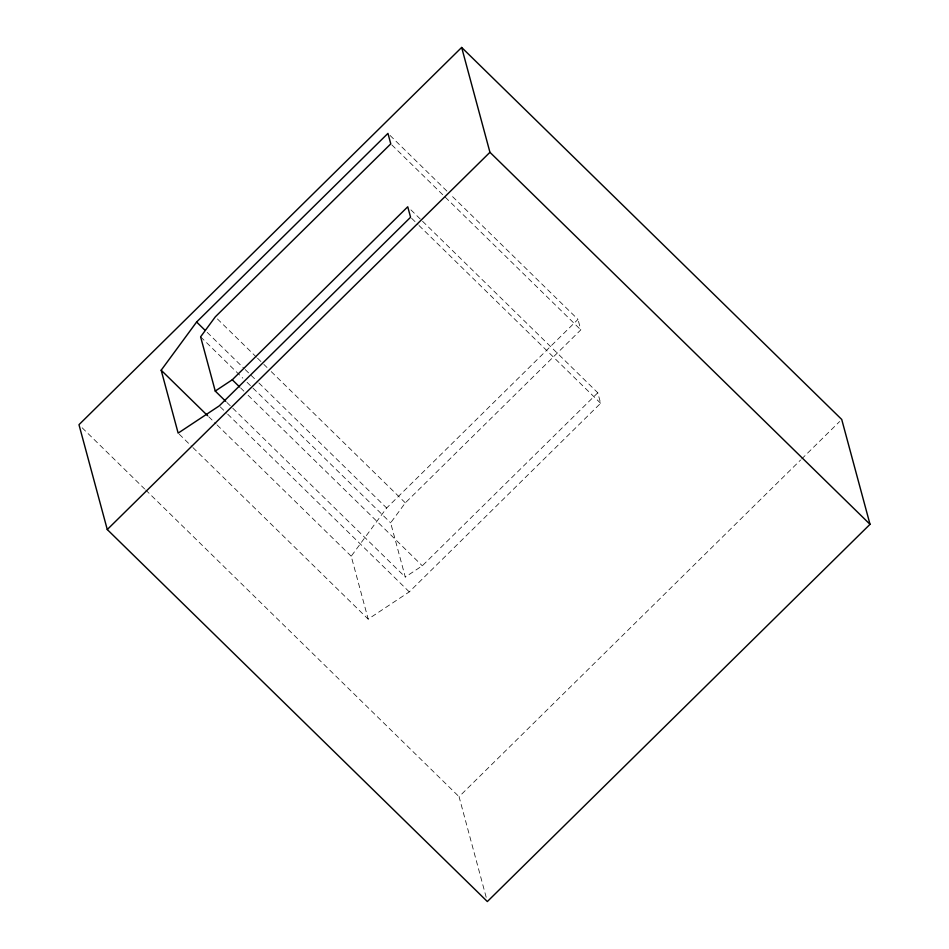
<?xml version="1.0" encoding="UTF-8"?>
<svg xmlns="http://www.w3.org/2000/svg" width="949" height="949" viewBox="0 0 949 949"><rect width="100%" height="100%" fill="white"/><g stroke="black" fill="none" stroke-linecap="round" stroke-linejoin="round"><path stroke-width="0.71" stroke-dasharray="4.75 3.56" d="M422.53 221.247L597.787 392.779L600.622 403.266L409.28 591.891L368.188 619.128L351.213 556.221L386.646 508.012L577.988 319.386L450.241 194.355M597.787 392.779L422.305 565.782L405.282 577.063L390.656 522.84L405.33 502.863L580.812 329.872L577.988 319.386M486.196 897.303L459.055 796.697L800.612 459.992M801.668 458.948L839.616 421.534M390.063 135.446L449.185 193.323M391.83 144.9L580.812 329.872M410.917 209.883L421.475 220.215M411.629 218.294L417.963 224.498M419.019 225.53L600.622 403.266M217.404 318.935L256.467 357.168M257.523 358.2L262.802 363.36M263.858 364.392L267.025 367.5M271.248 371.628L405.33 502.863M207.167 332.34L244.118 368.509M245.174 369.541L257.843 381.937M258.899 382.969L386.646 508.012M200.607 336.836L242.837 378.165M247.06 382.305L390.656 522.84M240.714 388.034L243.881 391.142M248.104 395.27L422.305 565.782M226.858 402.423L405.282 577.063M220.298 406.919L226.633 413.112M227.689 414.155L409.28 591.891M208.685 416.718L216.075 423.942M217.131 424.986L351.213 556.221M179.207 434.156L191.876 446.552M192.932 447.584L368.188 619.128M82.16 427.797L144.616 488.937M145.683 489.969L459.055 796.697"/><path stroke-width="1.42" d="M215.245 391.059L232.268 379.778L407.75 206.775L410.573 217.262L219.243 405.887L178.151 433.124L161.176 370.217L196.609 322.008L387.951 133.382L390.774 143.868L215.293 316.859L200.607 336.836L215.245 391.059L225.803 401.391M461.653 47.45L78.981 424.689L107.273 529.542L487.347 901.55L870.019 524.311L841.727 419.458L461.653 47.45L489.945 152.303L870.019 524.311M107.273 529.542L489.945 152.303M196.609 322.008L205.055 330.276M232.268 379.778L239.658 387.002M161.176 370.217L207.629 415.686"/></g></svg>
